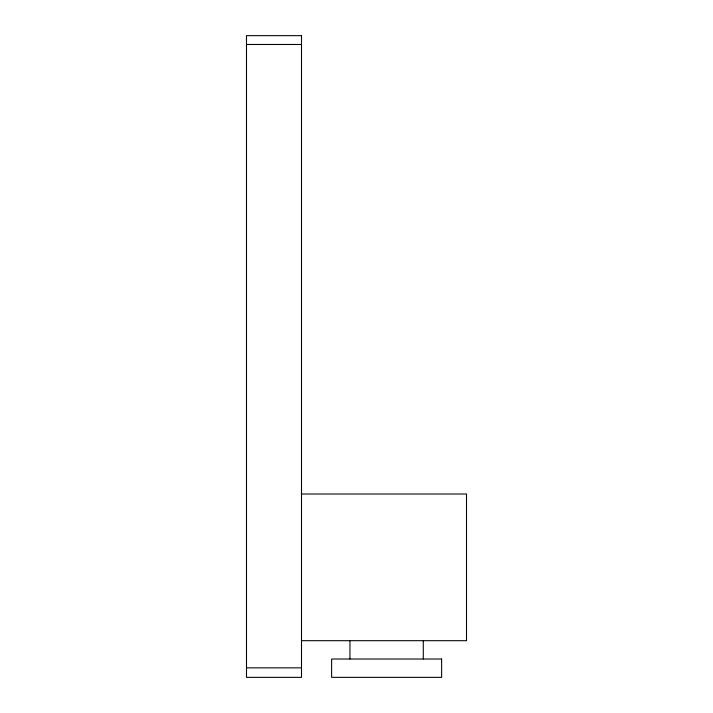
<?xml version="1.0" encoding="UTF-8"?>
<svg xmlns="http://www.w3.org/2000/svg" width="713" height="713" viewBox="0 0 713 713"><rect width="100%" height="100%" fill="white"/><g stroke="black" fill="none" stroke-linecap="round" stroke-linejoin="round"><path stroke-width="1.07" d="M246.493 44.482L301.501 44.482M301.501 494.011L466.507 494.011L466.507 640.684L301.501 640.684M246.493 667.849L301.501 667.849M423.29 640.684L423.29 659.017M349.949 640.684L349.949 659.017M301.501 35.65L246.493 35.65L246.493 677.35L301.501 677.35L301.501 35.65M441.623 659.017L331.616 659.017L331.616 677.35L441.623 677.35L441.623 659.017"/></g></svg>
